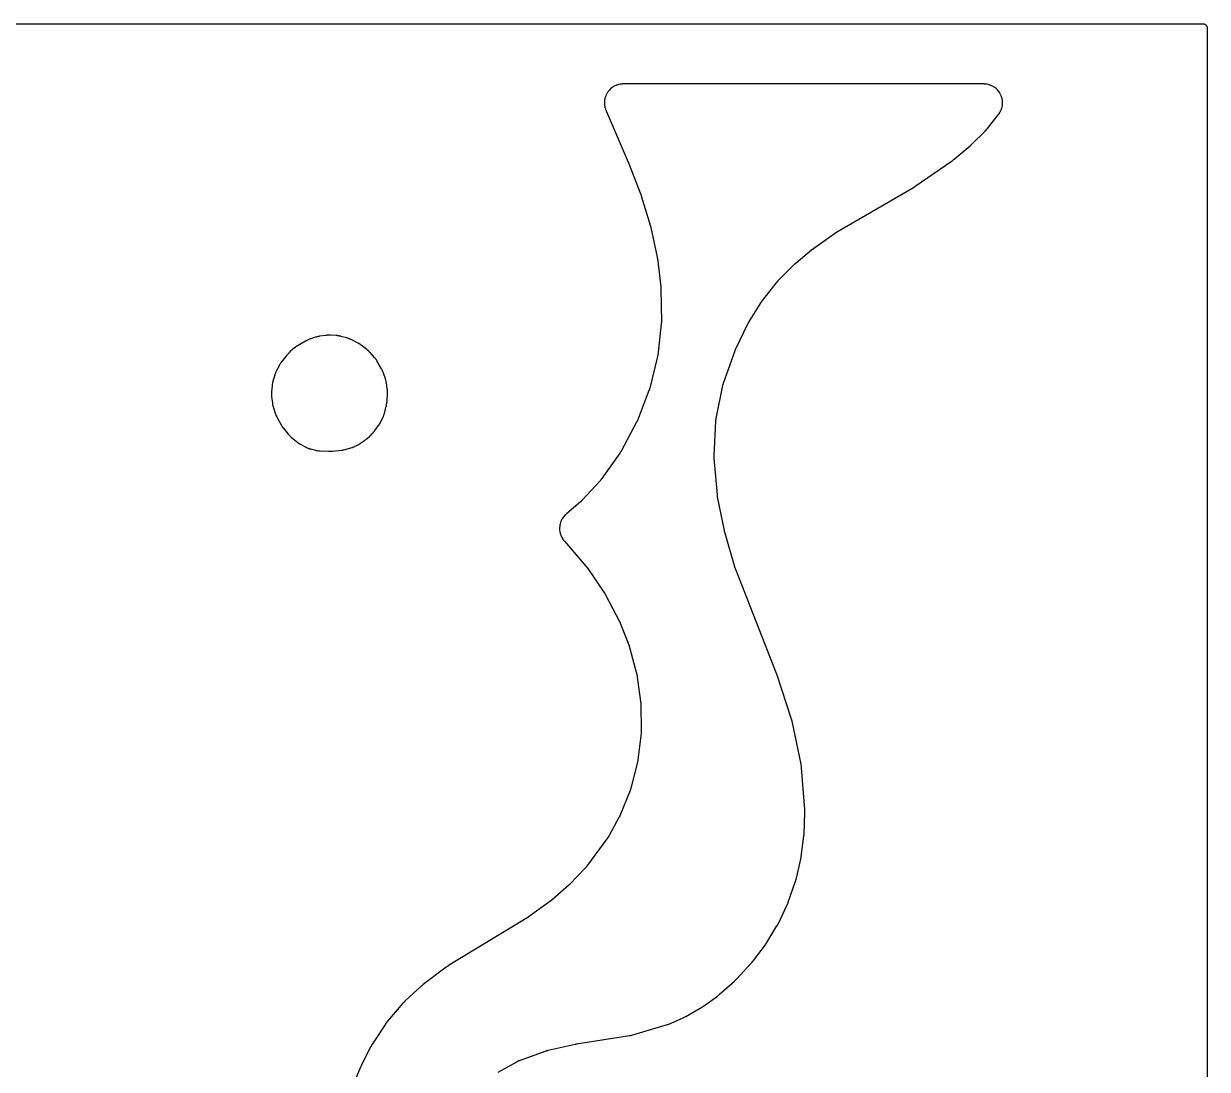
# Model space of a CAD drawing. Header units: millimetres. Extents: x 0 to 300, y 0 to 300.
# Drawn here: x 142.9 to 300.1, y 161.3 to 300.1 of the extents above; entities that cross this region are included whole.
import ezdxf

# ---------------------------------------------------------------- set-up
doc = ezdxf.new("R2010")
doc.units = ezdxf.units.MM
doc.layers.add('CUT', color=7, linetype='CONTINUOUS')

msp = doc.modelspace()

# ---------------------------------------------------------------- linework, layer by layer
at = {"layer": 'CUT'}
for points in [[(141.9381, 300.0625), (193.3883, 300.0625), (298.533, 300.0625), (298.5625, 300.0625), (299.4478, 300.0625), (299.5212, 300.0589), (299.5794, 300.0503), (299.6365, 300.036), (299.6918, 300.0162), (299.745, 299.991), (299.7954, 299.9608), (299.8427, 299.9257), (299.8862, 299.8863), (299.9257, 299.8427), (299.9608, 299.7954), (299.991, 299.745), (300.0162, 299.6918), (300.036, 299.6365), (300.0503, 299.5794), (300.0589, 299.5212), (300.0625, 299.4478), (300.0625, 298.5625), (300.0625, 1.4375)], [(205.9102, 160.9246), (208.4654, 162.3521), (208.4734, 162.3565), (208.4859, 162.3633), (208.5066, 162.3742), (208.5346, 162.3886), (208.5597, 162.4009), (208.5797, 162.4104), (208.5912, 162.4158), (208.5955, 162.4177), (208.6206, 162.4287), (208.6769, 162.4524), (208.711, 162.4658), (208.7226, 162.4702), (208.7311, 162.4733), (212.271, 163.7526), (212.2846, 163.7573), (212.3162, 163.7682), (212.3298, 163.7728), (212.3464, 163.7782), (212.3601, 163.7825), (212.3921, 163.7924), (212.4058, 163.7965), (212.4216, 163.8011), (212.4354, 163.805), (212.4677, 163.8138), (212.4815, 163.8175), (212.4984, 163.8218), (212.5124, 163.8253), (212.5449, 163.8331), (212.5589, 163.8363), (216.1459, 164.6359), (216.1515, 164.6372), (216.1645, 164.64), (216.1701, 164.6412), (216.1835, 164.644), (216.1904, 164.6454), (216.2065, 164.6486), (216.2134, 164.65), (216.2213, 164.6515), (216.2283, 164.6528), (216.2444, 164.6558), (216.2514, 164.6571), (216.2548, 164.6577), (216.2631, 164.6591), (216.2823, 164.6623), (216.2905, 164.6637), (223.3314, 165.7771), (223.3504, 165.7804), (223.4737, 165.804), (223.4926, 165.8079), (223.6463, 165.8425), (223.6651, 165.847), (223.7866, 165.8785), (223.8052, 165.8836), (228.103, 167.1457), (228.1214, 167.1514), (228.2399, 167.1904), (228.2581, 167.1967), (228.4052, 167.2503), (228.4231, 167.2572), (228.539, 167.3036), (228.5567, 167.3111), (230.4636, 168.1482), (230.4782, 168.1548), (230.5723, 168.1992), (230.5867, 168.2062), (230.7034, 168.265), (230.7176, 168.2725), (230.8093, 168.3218), (230.8233, 168.3296), (232.9735, 169.562), (232.9873, 169.5701), (233.0764, 169.6244), (233.0899, 169.6329), (233.1998, 169.7039), (233.2132, 169.7128), (233.2991, 169.7717), (233.3123, 169.781), (235.0194, 171.0188), (235.0314, 171.0277), (235.1085, 171.0866), (235.1203, 171.0958), (235.2152, 171.1721), (235.2267, 171.1816), (235.3008, 171.2443), (235.3121, 171.2541), (237.2796, 173.004), (237.2905, 173.0139), (237.3603, 173.0791), (237.3709, 173.0893), (237.4566, 173.1733), (237.4669, 173.1837), (237.5335, 173.2523), (237.5436, 173.263), (239.5612, 175.4469), (239.5711, 175.4579), (239.6347, 175.5302), (239.6444, 175.5414), (239.7219, 175.6342), (239.7313, 175.6456), (239.7912, 175.721), (239.8003, 175.7327), (241.3824, 177.8266), (241.3912, 177.8385), (241.4474, 177.9169), (241.4559, 177.929), (241.524, 178.0291), (241.5322, 178.0414), (241.5845, 178.1224), (241.5924, 178.135), (242.9311, 180.3275), (242.9389, 180.3406), (242.9882, 180.4262), (242.9957, 180.4394), (243.0548, 180.5484), (243.0619, 180.5619), (243.1069, 180.6499), (243.1136, 180.6635), (244.2072, 182.9457), (244.2142, 182.9609), (244.2585, 183.0603), (244.2651, 183.0757), (244.3172, 183.2021), (244.3233, 183.2177), (244.362, 183.3194), (244.3677, 183.3352), (245.3874, 186.2629), (245.3926, 186.2785), (245.4249, 186.3801), (245.4297, 186.3958), (245.4667, 186.5245), (245.4711, 186.5403), (245.4978, 186.6436), (245.5017, 186.6595), (246.0829, 189.1905), (246.0859, 189.2046), (246.1046, 189.296), (246.1074, 189.3101), (246.1281, 189.4255), (246.1305, 189.4396), (246.1448, 189.5319), (246.1468, 189.5461), (246.4975, 192.2287), (246.4991, 192.2422), (246.5085, 192.3301), (246.5098, 192.3437), (246.5192, 192.4543), (246.5202, 192.4679), (246.5257, 192.5561), (246.5264, 192.5697), (246.6349, 195.3308), (246.6354, 195.3484), (246.6365, 195.4625), (246.6364, 195.4801), (246.6337, 195.6233), (246.6331, 195.6408), (246.6275, 195.7548), (246.6264, 195.7724), (246.1936, 201.3244), (246.1918, 201.3437), (246.1779, 201.4692), (246.1754, 201.4885), (246.1529, 201.6453), (246.1498, 201.6645), (246.1279, 201.7889), (246.1242, 201.808), (244.9267, 207.4999), (244.9232, 207.5157), (244.8987, 207.618), (244.8948, 207.6336), (244.8607, 207.7611), (244.8563, 207.7767), (244.8264, 207.8775), (244.8216, 207.893), (242.9527, 213.6241), (242.9501, 213.632), (242.9313, 213.6871), (242.9283, 213.6956), (242.9038, 213.7638), (242.9008, 213.7721), (242.8807, 213.8258), (242.8773, 213.8345), (237.464, 227.6093), (237.4604, 227.6187), (237.452, 227.6408), (237.4485, 227.6503), (237.4442, 227.6618), (237.4408, 227.6714), (237.4329, 227.6936), (237.4296, 227.7031), (237.4258, 227.7142), (237.4226, 227.7238), (237.4152, 227.7462), (237.4121, 227.7558), (237.4084, 227.7676), (237.4054, 227.7772), (237.3985, 227.7998), (237.3956, 227.8095), (235.9945, 232.5997), (235.9918, 232.6091), (235.9856, 232.6311), (235.983, 232.6405), (235.9799, 232.652), (235.9775, 232.6614), (235.9718, 232.6835), (235.9694, 232.693), (235.9667, 232.7039), (235.9644, 232.7134), (235.9592, 232.7356), (235.957, 232.7451), (235.9544, 232.7567), (235.9524, 232.7663), (235.9477, 232.7885), (235.9457, 232.7981), (235.0512, 237.262), (235.0488, 237.2743), (235.0435, 237.3031), (235.0413, 237.3155), (235.0387, 237.3306), (235.0367, 237.3429), (235.0321, 237.3719), (235.0303, 237.3843), (235.0282, 237.3986), (235.0265, 237.411), (235.0228, 237.44), (235.0213, 237.4525), (235.0195, 237.4677), (235.0182, 237.4802), (235.0153, 237.5093), (235.0141, 237.5218), (234.5921, 242.405), (234.5909, 242.4204), (234.5884, 242.4564), (234.5875, 242.4718), (234.5865, 242.4905), (234.5858, 242.506), (234.5846, 242.5419), (234.5842, 242.5574), (234.5838, 242.575), (234.5837, 242.5905), (234.5837, 242.6265), (234.5838, 242.6419), (234.5841, 242.6607), (234.5845, 242.6761), (234.5857, 242.7121), (234.5864, 242.7275), (234.82, 247.3082), (234.821, 247.3246), (234.8236, 247.3629), (234.8249, 247.3793), (234.8267, 247.3993), (234.8282, 247.4157), (234.8323, 247.4538), (234.8342, 247.4702), (234.8365, 247.4889), (234.8387, 247.5052), (234.8442, 247.5432), (234.8466, 247.5595), (234.8498, 247.5793), (234.8526, 247.5955), (234.8595, 247.6333), (234.8625, 247.6494), (235.7394, 252.0375), (235.7427, 252.0533), (235.7507, 252.0901), (235.7543, 252.1058), (235.7589, 252.1249), (235.7627, 252.1406), (235.7721, 252.177), (235.7762, 252.1926), (235.7811, 252.2104), (235.7856, 252.2259), (235.7962, 252.262), (235.8009, 252.2774), (235.8068, 252.2962), (235.8118, 252.3115), (235.8237, 252.3472), (235.829, 252.3624), (237.3587, 256.679), (237.363, 256.6909), (237.3732, 256.7186), (237.3777, 256.7304), (237.3833, 256.7448), (237.3879, 256.7566), (237.3989, 256.7839), (237.4037, 256.7956), (237.4093, 256.809), (237.4143, 256.8206), (237.4261, 256.8477), (237.4312, 256.8592), (237.4376, 256.8733), (237.4429, 256.8848), (237.4554, 256.9115), (237.4608, 256.9229), (239.0726, 260.2345), (239.0776, 260.2445), (239.0893, 260.2679), (239.0944, 260.2779), (239.1007, 260.29), (239.1059, 260.3), (239.1182, 260.323), (239.1236, 260.3329), (239.1298, 260.3442), (239.1353, 260.354), (239.1481, 260.3767), (239.1537, 260.3865), (239.1606, 260.3983), (239.1663, 260.4079), (239.1798, 260.4303), (239.1856, 260.4399), (240.7339, 262.9506), (240.7407, 262.9616), (240.7569, 262.987), (240.7639, 262.9979), (240.7726, 263.0111), (240.7798, 263.0218), (240.7967, 263.0468), (240.804, 263.0574), (240.8125, 263.0696), (240.82, 263.0801), (240.8376, 263.1046), (240.8452, 263.115), (240.8546, 263.1276), (240.8624, 263.138), (240.8807, 263.1619), (240.8886, 263.1721), (242.9951, 265.8449), (243.0033, 265.8552), (243.0226, 265.879), (243.031, 265.8891), (243.0412, 265.9014), (243.0497, 265.9114), (243.0697, 265.9347), (243.0784, 265.9445), (243.0884, 265.9558), (243.0972, 265.9656), (243.1179, 265.9882), (243.1268, 265.9978), (243.1378, 266.0095), (243.1469, 266.019), (243.1682, 266.041), (243.1774, 266.0504), (245.3054, 268.1835), (245.3126, 268.1907), (245.3296, 268.2073), (245.3369, 268.2144), (245.3459, 268.2231), (245.3533, 268.2301), (245.3707, 268.2463), (245.3782, 268.2533), (245.3869, 268.2612), (245.3945, 268.2681), (245.4122, 268.2839), (245.4198, 268.2907), (245.4292, 268.2989), (245.4369, 268.3056), (245.455, 268.321), (245.4628, 268.3276), (247.517, 270.0435), (247.5224, 270.048), (247.5352, 270.0584), (247.5406, 270.0629), (247.5537, 270.0735), (247.5605, 270.0789), (247.5763, 270.0915), (247.5832, 270.0968), (247.5911, 270.103), (247.5979, 270.1083), (247.6141, 270.1206), (247.621, 270.1258), (247.6246, 270.1285), (247.6328, 270.1346), (247.6522, 270.1487), (247.6605, 270.1547), (250.5548, 272.2158), (250.5633, 272.2218), (250.5832, 272.2356), (250.5918, 272.2415), (250.6021, 272.2485), (250.6106, 272.2542), (250.6307, 272.2675), (250.6393, 272.2731), (250.6493, 272.2796), (250.6581, 272.2851), (250.6785, 272.2979), (250.6872, 272.3034), (250.698, 272.31), (250.7068, 272.3153), (250.7275, 272.3277), (250.7364, 272.3329), (261.0364, 278.3253), (261.0459, 278.331), (261.112, 278.3711), (261.1221, 278.3773), (261.2035, 278.4289), (261.2133, 278.4353), (261.2768, 278.4773), (261.2871, 278.4843), (266.1665, 281.8626), (266.1781, 281.8708), (266.2525, 281.925), (266.2639, 281.9335), (266.3557, 282.0037), (266.3669, 282.0125), (266.4387, 282.0701), (266.4497, 282.0791), (268.5626, 283.8591), (268.5708, 283.8661), (268.6274, 283.9156), (268.6361, 283.9233), (268.7055, 283.9864), (268.7138, 283.9941), (268.7677, 284.0449), (268.7765, 284.0534), (270.574, 285.8196), (270.5873, 285.833), (270.6722, 285.9219), (270.6851, 285.9358), (270.7881, 286.0507), (270.8005, 286.0649), (270.8796, 286.159), (270.8916, 286.1737), (272.3051, 287.9652), (272.314, 287.9768), (272.371, 288.0527), (272.3796, 288.0645), (272.4127, 288.1109), (272.4291, 288.1351), (272.5302, 288.2925), (272.5593, 288.3432), (272.6434, 288.5074), (272.6675, 288.5606), (272.7352, 288.7323), (272.754, 288.7876), (272.8048, 288.965), (272.8181, 289.0219), (272.8514, 289.2034), (272.8591, 289.2613), (272.8746, 289.4452), (272.8766, 289.5036), (272.8742, 289.6881), (272.8705, 289.7464), (272.8502, 289.9298), (272.8409, 289.9875), (272.8028, 290.1681), (272.7879, 290.2245), (272.7324, 290.4006), (272.7122, 290.4553), (272.6399, 290.6251), (272.6144, 290.6777), (272.5259, 290.8396), (272.4955, 290.8894), (272.3916, 291.042), (272.3565, 291.0887), (272.2383, 291.2305), (272.1988, 291.2734), (272.0674, 291.4031), (272.0239, 291.442), (271.8806, 291.5583), (271.8335, 291.5928), (271.6795, 291.6945), (271.6293, 291.7243), (271.4662, 291.8107), (271.4133, 291.8354), (271.2425, 291.9055), (271.1875, 291.925), (271.0107, 291.9781), (270.9541, 291.9922), (270.773, 292.0279), (270.7152, 292.0364), (270.529, 292.0546), (270.4999, 292.0567), (270.4429, 292.0595), (270.4283, 292.06), (270.3335, 292.0623), (270.3189, 292.0625), (222.5755, 292.0625), (222.5607, 292.0623), (222.4642, 292.0599), (222.4494, 292.0594), (222.3915, 292.0565), (222.3619, 292.0543), (222.1725, 292.0355), (222.1138, 292.0267), (221.9298, 291.9898), (221.8723, 291.9753), (221.6928, 291.9204), (221.637, 291.9002), (221.4638, 291.8278), (221.4102, 291.8022), (221.2451, 291.7131), (221.1943, 291.6824), (221.0388, 291.5773), (220.9913, 291.5417), (220.8469, 291.4219), (220.8031, 291.3817), (220.6713, 291.2482), (220.6317, 291.2039), (220.5137, 291.058), (220.4787, 291.01), (220.3757, 290.8531), (220.3456, 290.802), (220.2586, 290.6357), (220.2338, 290.5818), (220.1636, 290.4077), (220.1442, 290.3516), (220.0916, 290.1714), (220.0778, 290.1137), (220.0433, 289.9292), (220.0352, 289.8704), (220.0191, 289.6834), (220.0169, 289.6241), (220.0194, 289.4364), (220.0231, 289.3772), (220.044, 289.1907), (220.0536, 289.1321), (220.0928, 288.9486), (220.1081, 288.8912), (220.1661, 288.71), (220.1759, 288.682), (220.1963, 288.6277), (220.2017, 288.6139), (220.2378, 288.5244), (220.2436, 288.5107), (223.1914, 281.7068), (223.1965, 281.695), (223.2017, 281.6828), (223.2034, 281.6787), (223.2076, 281.6687), (223.2094, 281.6644), (223.2114, 281.6593), (223.2132, 281.655), (223.2173, 281.6449), (223.2188, 281.6411), (223.2221, 281.6329), (223.2267, 281.6212), (223.2287, 281.616), (224.8514, 277.3995), (224.8538, 277.3932), (224.8593, 277.3785), (224.8617, 277.3722), (224.8672, 277.3571), (224.87, 277.3494), (224.8765, 277.3312), (224.8793, 277.3234), (224.8824, 277.3144), (224.8851, 277.3065), (224.8912, 277.2882), (224.8939, 277.2803), (224.8952, 277.2763), (224.8982, 277.267), (224.905, 277.2452), (224.9079, 277.2358), (226.1342, 273.1833), (226.1369, 273.1744), (226.1429, 273.1536), (226.1455, 273.1446), (226.1485, 273.1338), (226.151, 273.1249), (226.1566, 273.1041), (226.1589, 273.0952), (226.1616, 273.0849), (226.1639, 273.0759), (226.169, 273.0549), (226.1712, 273.0459), (226.1738, 273.0349), (226.1759, 273.0259), (226.1806, 273.0049), (226.1826, 272.9958), (227.0197, 269.0978), (227.0218, 269.0878), (227.0265, 269.0645), (227.0285, 269.0544), (227.0308, 269.0422), (227.0327, 269.0322), (227.0369, 269.0087), (227.0386, 268.9986), (227.0406, 268.987), (227.0422, 268.9769), (227.0459, 268.9534), (227.0474, 268.9433), (227.0492, 268.931), (227.0506, 268.9208), (227.0537, 268.8972), (227.055, 268.8871), (227.5106, 265.1316), (227.512, 265.1195), (227.515, 265.0912), (227.5162, 265.079), (227.5176, 265.0642), (227.5187, 265.052), (227.521, 265.0236), (227.5219, 265.0114), (227.5228, 264.9974), (227.5235, 264.9853), (227.525, 264.9568), (227.5256, 264.9446), (227.5262, 264.9297), (227.5266, 264.9175), (227.5273, 264.889), (227.5275, 264.8768), (227.5807, 260.5186), (227.5807, 260.5044), (227.5806, 260.4714), (227.5804, 260.4572), (227.5801, 260.44), (227.5797, 260.4258), (227.5786, 260.3928), (227.578, 260.3787), (227.5771, 260.3625), (227.5763, 260.3483), (227.5741, 260.3154), (227.5731, 260.3013), (227.5716, 260.2841), (227.5704, 260.27), (227.5671, 260.2371), (227.5657, 260.223), (227.0882, 256.0392), (227.0865, 256.0247), (227.0821, 255.991), (227.0801, 255.9766), (227.0775, 255.9591), (227.0753, 255.9447), (227.0698, 255.9112), (227.0673, 255.8968), (227.0643, 255.8804), (227.0617, 255.8661), (227.0551, 255.8328), (227.0522, 255.8185), (227.0485, 255.8012), (227.0453, 255.787), (227.0377, 255.7539), (227.0343, 255.7397), (226.0265, 251.6741), (226.0229, 251.6601), (226.0143, 251.6277), (226.0105, 251.6138), (226.0058, 251.597), (226.0017, 251.5831), (225.9921, 251.551), (225.9879, 251.5373), (225.9829, 251.5215), (225.9784, 251.5079), (225.9678, 251.476), (225.9631, 251.4624), (225.9573, 251.4459), (225.9524, 251.4324), (225.9407, 251.4009), (225.9356, 251.3875), (224.3923, 247.4179), (224.3872, 247.4053), (224.3753, 247.376), (224.3701, 247.3634), (224.3637, 247.3482), (224.3583, 247.3357), (224.3455, 247.3068), (224.3399, 247.2944), (224.3334, 247.2803), (224.3276, 247.268), (224.314, 247.2394), (224.308, 247.2272), (224.3007, 247.2124), (224.2945, 247.2003), (224.28, 247.1722), (224.2737, 247.1602), (222.2233, 243.3292), (222.2166, 243.317), (222.2008, 243.2885), (222.194, 243.2763), (222.1855, 243.2616), (222.1784, 243.2495), (222.1617, 243.2216), (222.1545, 243.2096), (222.1461, 243.196), (222.1386, 243.1842), (222.1211, 243.1568), (222.1135, 243.1451), (222.1041, 243.1309), (222.0963, 243.1193), (222.0779, 243.0924), (222.0699, 243.0809), (219.6683, 239.6846), (219.6598, 239.6728), (219.6399, 239.6456), (219.6313, 239.634), (219.6206, 239.6199), (219.6118, 239.6084), (219.591, 239.5819), (219.582, 239.5705), (219.5716, 239.5576), (219.5624, 239.5464), (219.5407, 239.5205), (219.5314, 239.5095), (219.5199, 239.4962), (219.5103, 239.4853), (219.4879, 239.4601), (219.4781, 239.4494), (217.0162, 236.7751), (217.0069, 236.7652), (216.9852, 236.7422), (216.9758, 236.7325), (216.9642, 236.7207), (216.9547, 236.711), (216.9322, 236.6888), (216.9225, 236.6793), (216.9113, 236.6685), (216.9015, 236.6592), (216.8784, 236.6376), (216.8684, 236.6284), (216.8561, 236.6173), (216.846, 236.6083), (216.8223, 236.5874), (216.812, 236.5785), (214.986, 235.0209), (214.9749, 235.0111), (214.9034, 234.947), (214.8925, 234.937), (214.8505, 234.8975), (214.8295, 234.8767), (214.6982, 234.7402), (214.6594, 234.6957), (214.5437, 234.549), (214.5095, 234.5008), (214.4088, 234.3435), (214.3795, 234.2922), (214.2948, 234.1257), (214.2707, 234.0718), (214.2028, 233.8978), (214.184, 233.8418), (214.1336, 233.6619), (214.1204, 233.6043), (214.0879, 233.4204), (214.0805, 233.3618), (214.0663, 233.1755), (214.0646, 233.1165), (214.0688, 232.9297), (214.073, 232.8708), (214.0954, 232.6853), (214.1054, 232.6271), (214.146, 232.4448), (214.1617, 232.3878), (214.22, 232.2104), (214.2412, 232.1552), (214.3167, 231.9844), (214.3432, 231.9316), (214.4351, 231.769), (214.4667, 231.719), (214.5757, 231.5642), (214.5933, 231.5404), (214.6288, 231.4949), (214.638, 231.4834), (214.6989, 231.4091), (214.7084, 231.3978), (217.566, 228.0842), (217.5742, 228.0745), (217.5932, 228.0518), (217.6013, 228.042), (217.611, 228.0301), (217.619, 228.0202), (217.6373, 227.997), (217.6451, 227.987), (217.654, 227.9755), (217.6617, 227.9654), (217.6794, 227.9416), (217.6869, 227.9314), (217.696, 227.9189), (217.7033, 227.9086), (217.7204, 227.8844), (217.7276, 227.8739), (220.0377, 224.489), (220.045, 224.4781), (220.062, 224.4525), (220.0692, 224.4415), (220.0778, 224.4279), (220.0848, 224.4168), (220.101, 224.3907), (220.1079, 224.3795), (220.1157, 224.3665), (220.1223, 224.3552), (220.1378, 224.3286), (220.1443, 224.3172), (220.1521, 224.3032), (220.1585, 224.2916), (220.1731, 224.2646), (220.1793, 224.253), (222.0179, 220.7376), (222.0233, 220.727), (222.0358, 220.7023), (222.0411, 220.6916), (222.0475, 220.6786), (222.0526, 220.6679), (222.0645, 220.6429), (222.0695, 220.6321), (222.0752, 220.6197), (222.0801, 220.6089), (222.0913, 220.5835), (222.096, 220.5726), (222.1017, 220.5593), (222.1062, 220.5483), (222.1168, 220.5227), (222.1212, 220.5117), (223.1692, 217.8594), (223.1736, 217.8481), (223.1836, 217.8216), (223.1879, 217.8102), (223.1929, 217.7963), (223.197, 217.7848), (223.2064, 217.7581), (223.2103, 217.7466), (223.2147, 217.7333), (223.2185, 217.7218), (223.2271, 217.6948), (223.2307, 217.6832), (223.235, 217.669), (223.2385, 217.6574), (223.2464, 217.6301), (223.2497, 217.6184), (224.245, 213.9983), (224.2487, 213.9846), (224.257, 213.9526), (224.2604, 213.9388), (224.2645, 213.922), (224.2677, 213.9082), (224.2749, 213.8759), (224.2779, 213.862), (224.2813, 213.8461), (224.284, 213.8321), (224.2903, 213.7996), (224.2928, 213.7857), (224.2958, 213.7686), (224.2982, 213.7546), (224.3034, 213.7219), (224.3055, 213.7079), (224.823, 210.0932), (224.8249, 210.0788), (224.8292, 210.0452), (224.8309, 210.0308), (224.8329, 210.0133), (224.8343, 209.9988), (224.8375, 209.9652), (224.8387, 209.9507), (224.84, 209.9341), (224.841, 209.9197), (224.8431, 209.8859), (224.8439, 209.8714), (224.8447, 209.8538), (224.8453, 209.8393), (224.8462, 209.8055), (224.8466, 209.791), (224.8944, 206.198), (224.8945, 206.1832), (224.8944, 206.1488), (224.8942, 206.134), (224.8939, 206.116), (224.8935, 206.1013), (224.8922, 206.0669), (224.8916, 206.0521), (224.8907, 206.0352), (224.8898, 206.0205), (224.8874, 205.9861), (224.8863, 205.9714), (224.8848, 205.9535), (224.8834, 205.9388), (224.8799, 205.9045), (224.8783, 205.8899), (224.4592, 202.3506), (224.4573, 202.3358), (224.4526, 202.3013), (224.4505, 202.2865), (224.4478, 202.2685), (224.4454, 202.2538), (224.4396, 202.2195), (224.437, 202.2048), (224.4339, 202.1879), (224.431, 202.1733), (224.4241, 202.1392), (224.421, 202.1246), (224.417, 202.1068), (224.4137, 202.0922), (224.4056, 202.0584), (224.402, 202.0439), (223.5212, 198.6021), (223.5173, 198.5875), (223.5081, 198.5537), (223.504, 198.5393), (223.4989, 198.5217), (223.4945, 198.5073), (223.4841, 198.4738), (223.4796, 198.4595), (223.4742, 198.4431), (223.4694, 198.4289), (223.4579, 198.3958), (223.4529, 198.3816), (223.4466, 198.3644), (223.4413, 198.3503), (223.4287, 198.3176), (223.4232, 198.3036), (222.0669, 194.9482), (222.0619, 194.936), (222.05, 194.9077), (222.0448, 194.8956), (222.0383, 194.8809), (222.0329, 194.8688), (222.0202, 194.8409), (222.0146, 194.8289), (222.0081, 194.8152), (222.0024, 194.8034), (221.9888, 194.7758), (221.9829, 194.764), (221.9756, 194.7497), (221.9695, 194.738), (221.9551, 194.7108), (221.9489, 194.6992), (220.6512, 192.3309), (220.6439, 192.3178), (220.6267, 192.2875), (220.6191, 192.2745), (220.6099, 192.2589), (220.6021, 192.246), (220.5839, 192.2163), (220.5759, 192.2036), (220.5667, 192.1892), (220.5586, 192.1766), (220.5393, 192.1475), (220.5309, 192.1351), (220.5206, 192.1201), (220.5121, 192.1078), (220.4919, 192.0794), (220.4831, 192.0672), (217.6497, 188.2152), (217.641, 188.2035), (217.6203, 188.1764), (217.6114, 188.1649), (217.6004, 188.1509), (217.5913, 188.1395), (217.5698, 188.1131), (217.5605, 188.1018), (217.5497, 188.089), (217.5402, 188.0779), (217.5179, 188.0522), (217.5082, 188.0413), (217.4964, 188.028), (217.4865, 188.0172), (217.4634, 187.9923), (217.4533, 187.9816), (215.4436, 185.8837), (215.4369, 185.8769), (215.4213, 185.8608), (215.4145, 185.854), (215.4062, 185.8457), (215.3994, 185.839), (215.3834, 185.8233), (215.3765, 185.8166), (215.3685, 185.809), (215.3616, 185.8024), (215.3452, 185.7871), (215.3382, 185.7805), (215.3296, 185.7726), (215.3225, 185.7662), (215.3058, 185.7512), (215.2986, 185.7448), (213.0939, 183.805), (213.0848, 183.7972), (213.0637, 183.7791), (213.0546, 183.7714), (213.0434, 183.7621), (213.0342, 183.7545), (213.0126, 183.737), (213.0033, 183.7295), (212.9926, 183.721), (212.9832, 183.7137), (212.9611, 183.6968), (212.9516, 183.6896), (212.9399, 183.6808), (212.9303, 183.6738), (212.9078, 183.6574), (212.8982, 183.6505), (209.5655, 181.2936), (209.5603, 181.2899), (209.5481, 181.2814), (209.5428, 181.2777), (209.5302, 181.2691), (209.5237, 181.2647), (209.5085, 181.2544), (209.502, 181.2501), (209.4944, 181.2451), (209.4878, 181.2408), (209.4724, 181.2308), (209.4658, 181.2265), (209.4625, 181.2244), (209.4546, 181.2195), (209.4361, 181.208), (209.4282, 181.2031), (199.3093, 175.0587), (199.2965, 175.0507), (199.2137, 174.9976), (199.2011, 174.9892), (199.0989, 174.9199), (199.0864, 174.9112), (199.0064, 174.8539), (198.9943, 174.845), (195.9581, 172.553), (195.9465, 172.544), (195.8718, 172.4847), (195.8604, 172.4754), (195.7684, 172.3987), (195.7573, 172.3891), (195.6856, 172.3262), (195.6746, 172.3164), (193.5713, 170.3785), (193.5587, 170.3666), (193.4779, 170.2877), (193.4656, 170.2754), (193.3672, 170.1735), (193.3553, 170.1608), (193.2792, 170.0774), (193.2676, 170.0644), (191.2325, 167.6989), (191.2199, 167.6838), (191.1399, 167.5843), (191.1278, 167.5688), (191.0315, 167.4408), (191.0199, 167.4249), (190.9465, 167.3204), (190.9355, 167.3041), (189.2328, 164.7022), (189.2239, 164.688), (189.1668, 164.5953), (189.1582, 164.5809), (189.0899, 164.4625), (189.0817, 164.4478), (189.0299, 164.352), (189.0221, 164.3372), (187.7397, 161.7984), (187.7355, 161.7898), (187.7065, 161.7301), (187.7022, 161.7209), (187.6673, 161.6459), (187.6632, 161.6367), (187.6366, 161.577), (187.6324, 161.5672), (185.3672, 156.2123)]]:
    msp.add_lwpolyline(points, dxfattribs=at)
msp.add_lwpolyline([(175.974, 249.5046), (176.0176, 249.3105), (176.0251, 249.2808), (176.0412, 249.2232), (176.0455, 249.2085), (176.0746, 249.1133), (176.0793, 249.0987), (176.3703, 248.2296), (176.3749, 248.2163), (176.406, 248.1302), (176.411, 248.117), (176.4309, 248.0657), (176.4417, 248.0397), (176.5158, 247.8723), (176.5278, 247.8469), (176.5524, 247.7977), (176.5589, 247.7851), (176.6018, 247.7042), (176.6085, 247.6919), (177.0942, 246.8254), (177.1008, 246.8139), (177.1448, 246.7394), (177.1517, 246.728), (177.1791, 246.6837), (177.1937, 246.6614), (177.2914, 246.5186), (177.3069, 246.4969), (177.3381, 246.4553), (177.3462, 246.4448), (177.3997, 246.3767), (177.4081, 246.3663), (178.0424, 245.5954), (178.0512, 245.5849), (178.1093, 245.5176), (178.1183, 245.5073), (178.1542, 245.4676), (178.1729, 245.4477), (178.2979, 245.3213), (178.3176, 245.3023), (178.3569, 245.266), (178.3671, 245.2568), (178.4338, 245.198), (178.4441, 245.1891), (179.1325, 244.6094), (179.1444, 244.5997), (179.2224, 244.5373), (179.2346, 244.5279), (179.2824, 244.4917), (179.3073, 244.4737), (179.4724, 244.3614), (179.4982, 244.3448), (179.5495, 244.3136), (179.5627, 244.3058), (179.6494, 244.2562), (179.6628, 244.2487), (180.2994, 243.9051), (180.3157, 243.8966), (180.4224, 243.8432), (180.4389, 243.8352), (180.5039, 243.8051), (180.5377, 243.7907), (180.7598, 243.7039), (180.7944, 243.6916), (180.8625, 243.6697), (180.8801, 243.6643), (180.9947, 243.6313), (181.0124, 243.6265), (181.6583, 243.4615), (181.6733, 243.4579), (181.7713, 243.4355), (181.7864, 243.4323), (181.8456, 243.4203), (181.8761, 243.415), (182.0748, 243.3856), (182.1055, 243.3819), (182.1656, 243.3761), (182.181, 243.3748), (182.2812, 243.3678), (182.2967, 243.367), (183.4495, 243.3163), (183.4606, 243.3159), (183.5376, 243.314), (183.5491, 243.3138), (183.5996, 243.3135), (183.624, 243.3138), (183.7757, 243.319), (183.7991, 243.3203), (183.8396, 243.3232), (183.8506, 243.3241), (183.9265, 243.3311), (183.9387, 243.3324), (185.1777, 243.472), (185.1917, 243.4738), (185.2817, 243.4861), (185.2956, 243.4881), (185.3495, 243.4968), (185.3771, 243.5018), (185.555, 243.539), (185.5823, 243.5453), (185.6352, 243.5589), (185.6487, 243.5626), (185.7362, 243.5873), (185.7497, 243.5913), (186.5392, 243.8346), (186.5514, 243.8385), (186.6306, 243.8648), (186.6427, 243.8689), (186.69, 243.8858), (186.714, 243.8949), (186.8666, 243.9566), (186.9133, 243.9779), (187.06, 244.0524), (187.0826, 244.0645), (187.1263, 244.0892), (187.1375, 244.0956), (187.2093, 244.1381), (187.2203, 244.1447), (188.0374, 244.6521), (188.05, 244.6601), (188.1309, 244.7132), (188.1433, 244.7215), (188.1911, 244.7546), (188.2152, 244.7722), (188.3686, 244.89), (188.3918, 244.9088), (188.4361, 244.9464), (188.4473, 244.9562), (188.5194, 245.0207), (188.5304, 245.0308), (188.8646, 245.3447), (188.9222, 245.3988), (188.9384, 245.4141), (188.9927, 245.4652), (189.0002, 245.4721), (189.0319, 245.5015), (189.0354, 245.5048), (189.159, 245.6213), (189.1694, 245.6313), (189.2355, 245.6966), (189.2456, 245.7068), (189.2844, 245.7471), (189.3038, 245.7681), (189.4263, 245.908), (189.4447, 245.93), (189.4795, 245.9738), (189.4883, 245.9851), (189.5444, 246.0592), (189.5529, 246.0708), (189.5532, 246.0712), (190.0332, 246.7376), (190.0413, 246.7491), (190.0932, 246.8249), (190.101, 246.8366), (190.1311, 246.8828), (190.146, 246.9069), (190.2387, 247.0652), (190.2524, 247.0899), (190.278, 247.1388), (190.2844, 247.1514), (190.3252, 247.2336), (190.3313, 247.2464), (190.6714, 247.9769), (190.6771, 247.9895), (190.7131, 248.0716), (190.7185, 248.0843), (190.7389, 248.1341), (190.7488, 248.1599), (190.8093, 248.3286), (190.818, 248.3547), (190.8338, 248.4063), (190.8377, 248.4195), (190.862, 248.5058), (190.8656, 248.5191), (191.0629, 249.2857), (191.0664, 249.3003), (191.0884, 249.3953), (191.0916, 249.4099), (191.1033, 249.4673), (191.1086, 249.4968), (191.1381, 249.6894), (191.1419, 249.7192), (191.1478, 249.7774), (191.1492, 249.7924), (191.1566, 249.8895), (191.1576, 249.9045), (191.2136, 250.9829), (191.2142, 250.9977), (191.2168, 251.0938), (191.2171, 251.1086), (191.2172, 251.1663), (191.2166, 251.1959), (191.2076, 251.3878), (191.2055, 251.4173), (191.2, 251.4748), (191.1984, 251.4895), (191.1868, 251.5849), (191.1848, 251.5996), (191.0673, 252.4028), (191.0652, 252.4159), (191.0508, 252.5011), (191.0485, 252.5141), (191.0387, 252.5651), (191.0331, 252.5911), (190.9931, 252.759), (190.9864, 252.7847), (190.9721, 252.8347), (190.9683, 252.8474), (190.9428, 252.9299), (190.9387, 252.9425), (190.6844, 253.7037), (190.6794, 253.7179), (190.646, 253.81), (190.6407, 253.8241), (190.6193, 253.8789), (190.6076, 253.9067), (190.5273, 254.0853), (190.5142, 254.1124), (190.4874, 254.1648), (190.4803, 254.1781), (190.4335, 254.2642), (190.4262, 254.2773), (189.8635, 255.2523), (189.8556, 255.2655), (189.8034, 255.3508), (189.7952, 255.3638), (189.7626, 255.4143), (189.7452, 255.4396), (189.6281, 255.6016), (189.6094, 255.6261), (189.5718, 255.6729), (189.562, 255.6848), (189.4973, 255.7611), (189.4872, 255.7727), (188.9172, 256.4115), (188.9077, 256.4218), (188.8454, 256.4884), (188.8357, 256.4985), (188.7974, 256.5376), (188.7773, 256.5572), (188.6438, 256.6812), (188.6228, 256.6998), (188.581, 256.7352), (188.5702, 256.7441), (188.4992, 256.8013), (188.4882, 256.81), (187.7143, 257.4047), (187.7032, 257.413), (187.6303, 257.4664), (187.619, 257.4744), (187.5745, 257.5055), (187.5514, 257.5208), (187.3987, 257.6171), (187.3749, 257.6314), (187.3277, 257.6582), (187.3155, 257.6649), (187.236, 257.7076), (187.2237, 257.7141), (186.3995, 258.1327), (186.3855, 258.1395), (186.2943, 258.1829), (186.2802, 258.1894), (186.2248, 258.214), (186.196, 258.2259), (186.0076, 258.2982), (185.9783, 258.3086), (185.9206, 258.3274), (185.9058, 258.332), (185.8089, 258.3607), (185.794, 258.365), (185.0265, 258.5714), (185.0114, 258.5752), (184.9132, 258.5989), (184.8981, 258.6024), (184.8387, 258.6151), (184.8082, 258.6208), (184.6088, 258.6528), (184.578, 258.6569), (184.5176, 258.6634), (184.5021, 258.6649), (184.4014, 258.6731), (184.3859, 258.6742), (183.62, 258.7167), (183.6052, 258.7173), (183.5094, 258.7203), (183.4946, 258.7206), (183.437, 258.7209), (183.4074, 258.7204), (183.2158, 258.7122), (183.1864, 258.7102), (183.129, 258.7049), (183.1143, 258.7033), (183.019, 258.6921), (183.0044, 258.6902), (182.2259, 258.5794), (182.2121, 258.5773), (182.1229, 258.5625), (182.1092, 258.56), (182.0558, 258.5499), (182.0285, 258.5441), (181.8526, 258.5021), (181.8257, 258.495), (181.7734, 258.4799), (181.7601, 258.4759), (181.6737, 258.4489), (181.6605, 258.4445), (180.898, 258.1859), (180.8842, 258.181), (180.7947, 258.1482), (180.781, 258.143), (180.7278, 258.122), (180.7008, 258.1106), (180.5273, 258.0321), (180.5009, 258.0194), (180.45, 257.9933), (180.437, 257.9864), (180.3533, 257.9409), (180.3405, 257.9338), (179.3681, 257.3738), (179.3559, 257.3666), (179.2773, 257.3188), (179.2652, 257.3113), (179.2187, 257.2815), (179.1952, 257.2656), (179.0451, 257.1591), (179.0223, 257.1422), (178.9788, 257.1081), (178.9677, 257.0993), (178.8966, 257.0408), (178.8857, 257.0317), (178.2658, 256.4973), (178.2551, 256.4879), (178.1865, 256.4259), (178.176, 256.4162), (178.1357, 256.378), (178.1155, 256.3579), (177.9875, 256.2245), (177.9683, 256.2035), (177.9318, 256.1616), (177.9226, 256.1507), (177.8635, 256.0796), (177.8545, 256.0686), (177.1557, 255.186), (177.1467, 255.1743), (177.0891, 255.0978), (177.0804, 255.0859), (177.047, 255.0392), (177.0304, 255.0148), (176.927, 254.8538), (176.9116, 254.8287), (176.8829, 254.7788), (176.8757, 254.766), (176.83, 254.6819), (176.8232, 254.6689), (176.4607, 253.9611), (176.4544, 253.9485), (176.4146, 253.8661), (176.4087, 253.8533), (176.3859, 253.8033), (176.3749, 253.7774), (176.3071, 253.6074), (176.2973, 253.581), (176.2794, 253.5291), (176.2749, 253.5157), (176.2471, 253.4285), (176.243, 253.4151), (176.012, 252.6281), (176.0079, 252.6138), (175.9829, 252.52), (175.9793, 252.5056), (175.9657, 252.4489), (175.9594, 252.4197), (175.9235, 252.2292), (175.9187, 252.1997), (175.9108, 252.142), (175.909, 252.1272), (175.8982, 252.0308), (175.8967, 252.0159), (175.8273, 251.2155), (175.8262, 251.2002), (175.8201, 251.1003), (175.8193, 251.0849), (175.8172, 251.0248), (175.8169, 250.994), (175.8202, 250.7939), (175.8215, 250.7632), (175.8255, 250.7032), (175.8267, 250.6878), (175.8361, 250.5882), (175.8377, 250.5729), (175.9392, 249.7224), (175.9412, 249.7073), (175.9556, 249.6087), (175.958, 249.5936), (175.9609, 249.5765), (175.9681, 249.5347)], close=True, dxfattribs=at)

doc.saveas('drawing.dxf')
